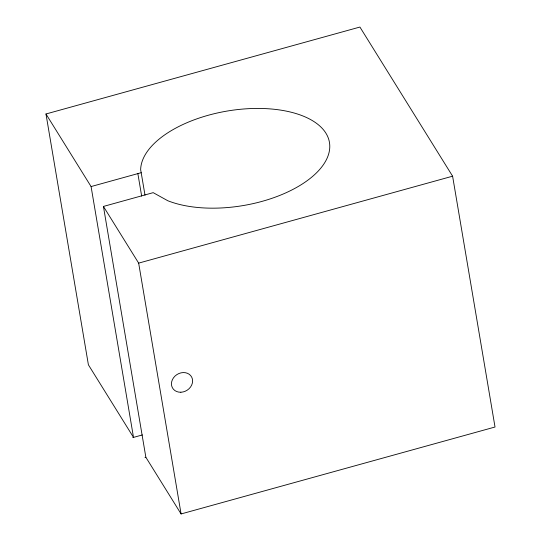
<?xml version="1.0" encoding="UTF-8"?>
<svg xmlns="http://www.w3.org/2000/svg" width="541" height="541" viewBox="0 0 541 541"><rect width="100%" height="100%" fill="white"/><g stroke="black" fill="none" stroke-linecap="round" stroke-linejoin="round"><path stroke-width="0.81" d="M91.084 186.564L141.194 172.687L140.653 169.793A95.561 47.926 -9.6 0 1 260.424 108.45A95.561 47.926 -9.6 0 1 316.728 172.606A95.561 47.926 -9.6 0 1 167.811 200.745L153.191 192.657L103.432 206.439L145.86 457.267L181.086 513.95L495.022 427.018L452.601 176.19L359.914 27.05L45.978 113.982L88.399 364.81L133.512 437.392L91.084 186.564L45.978 113.982M103.432 206.439L138.658 263.122L452.601 176.19M132.775 437.595L142.378 434.937M144.974 457.51L145.86 457.267M141.194 172.687L145.002 195.186M137.86 173.614L141.668 196.113M138.658 263.122L181.086 513.95M180.856 392.239A11.03 9.346 -31.9 0 0 191.724 377.165A11.03 9.346 -31.9 0 0 173.505 377.801A11.03 9.346 -31.9 0 0 180.856 392.239"/></g></svg>
